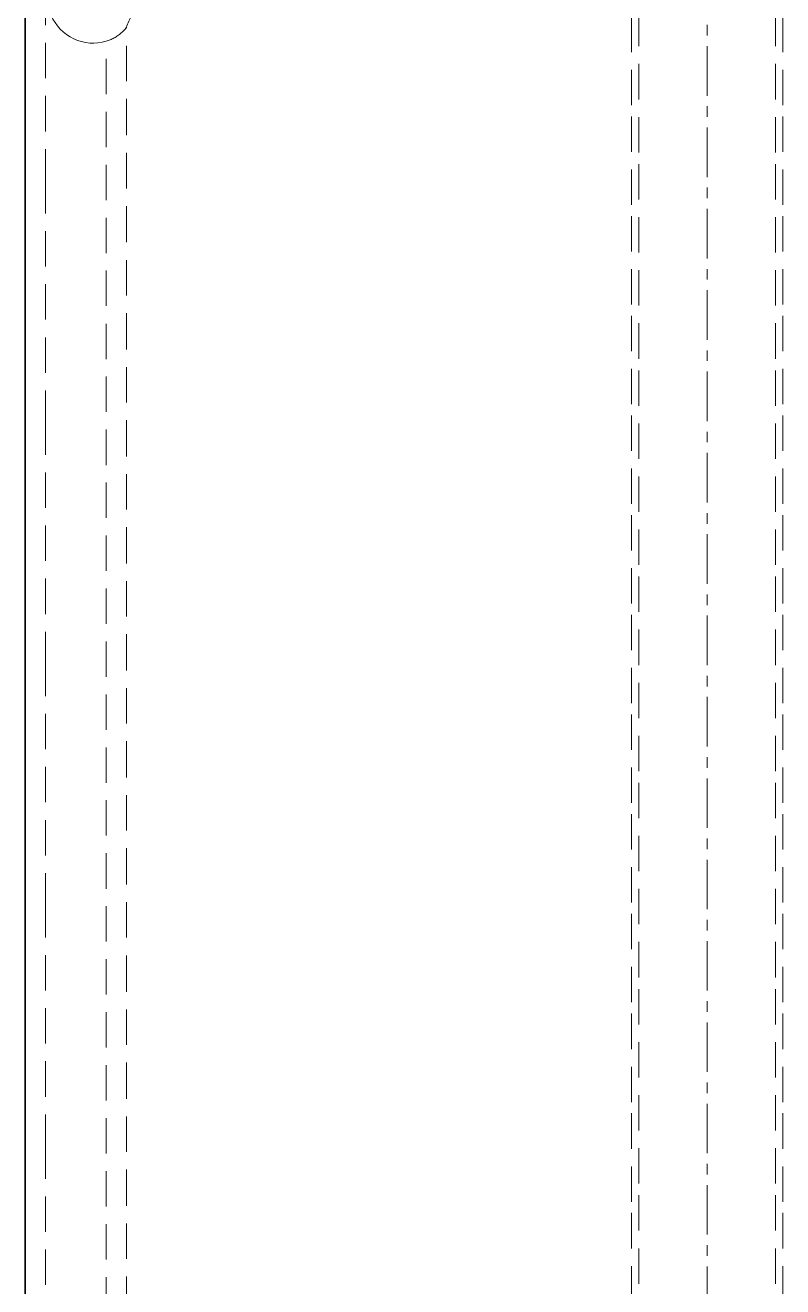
# Model space of a CAD drawing. Header units: millimetres. Extents: x 10 to 410, y 10 to 287.
# Drawn here: x 68.36 to 79.07, y 236.41 to 254.25 of the extents above; entities that cross this region are included whole.
import ezdxf

# ---------------------------------------------------------------- set-up
doc = ezdxf.new("R2010")
doc.units = ezdxf.units.MM
doc.linetypes.add('CENTER', pattern=[1.15, 0.7, -0.15, 0.15, -0.15])
doc.linetypes.add('DASHED', pattern=[0.75, 0.5, -0.25])
for name, color, linetype, lineweight in [('CENTER', 4, 'CENTER', 13), ('HIDDEN', 8, 'DASHED', 18), ('VISIBLE', 7, 'CONTINUOUS', 35)]:
    doc.layers.add(name, color=color, linetype=linetype, lineweight=lineweight)

msp = doc.modelspace()

# ---------------------------------------------------------------- linework, layer by layer
at = {"layer": 'CENTER'}
msp.add_line((78, 190), (78, 273), dxfattribs=at)
at = {"layer": 'HIDDEN'}
for points in [[(68.645, 194), (68.645, 197.412), (68.645, 200.823), (68.645, 204.235), (68.645, 207.646), (68.645, 211.058), (68.645, 214.469), (68.645, 217.881), (68.645, 221.292), (68.645, 224.704), (68.645, 228.115), (68.645, 231.527), (68.645, 234.938), (68.645, 238.35), (68.645, 241.761), (68.645, 245.173), (68.645, 248.584), (68.645, 251.996), (68.645, 255.408), (68.645, 258.819), (68.645, 262.231), (68.645, 265.642), (68.645, 269.054), (68.645, 272.465)], [(76.931, 234.796), (76.931, 236.206), (76.931, 237.615), (76.931, 239.024), (76.931, 240.434), (76.931, 241.843), (76.931, 243.252), (76.931, 244.662), (76.931, 246.071), (76.931, 247.48), (76.931, 248.89), (76.931, 250.299), (76.931, 251.708), (76.931, 253.117), (76.931, 254.527), (76.931, 255.936), (76.931, 257.345), (76.931, 258.755), (76.931, 260.164), (76.931, 261.573), (76.931, 262.983), (76.931, 264.392), (76.931, 265.801), (76.931, 267.211)], [(79.068, 234.796), (79.068, 236.206), (79.068, 237.615), (79.068, 239.024), (79.068, 240.434), (79.068, 241.843), (79.068, 243.252), (79.068, 244.662), (79.068, 246.071), (79.068, 247.48), (79.068, 248.89), (79.068, 250.299), (79.068, 251.708), (79.068, 253.117), (79.068, 254.527), (79.068, 255.936), (79.068, 257.345), (79.068, 258.755), (79.068, 260.164), (79.068, 261.573), (79.068, 262.983), (79.068, 264.392), (79.068, 265.801), (79.068, 267.211)], [(77.035, 199.972), (77.035, 202.888), (77.035, 205.803), (77.035, 208.718), (77.035, 211.633), (77.035, 214.549), (77.035, 217.464), (77.035, 220.379), (77.035, 223.295), (77.035, 226.21), (77.035, 229.125), (77.035, 232.041), (77.035, 234.956), (77.035, 237.871), (77.035, 240.787), (77.035, 243.702), (77.035, 246.617), (77.035, 249.532), (77.035, 252.448), (77.035, 255.363), (77.035, 258.278), (77.035, 261.194), (77.035, 264.109), (77.035, 267.024)], [(78.964, 199.972), (78.964, 202.888), (78.964, 205.803), (78.964, 208.718), (78.964, 211.633), (78.964, 214.549), (78.964, 217.464), (78.964, 220.379), (78.964, 223.295), (78.964, 226.21), (78.964, 229.125), (78.964, 232.041), (78.964, 234.956), (78.964, 237.871), (78.964, 240.787), (78.964, 243.702), (78.964, 246.617), (78.964, 249.532), (78.964, 252.448), (78.964, 255.363), (78.964, 258.278), (78.964, 261.194), (78.964, 264.109), (78.964, 267.024)], [(69.503, 254.019), (69.446, 254.005), (69.388, 253.996), (69.329, 253.992), (69.271, 253.994), (69.212, 254.001), (69.155, 254.014), (69.099, 254.031), (69.045, 254.054), (68.993, 254.082), (68.943, 254.114), (68.897, 254.151), (68.855, 254.191), (68.817, 254.236), (68.782, 254.284), (68.752, 254.334), (68.727, 254.388), (68.708, 254.443), (68.693, 254.5), (68.683, 254.558), (68.679, 254.616), (68.68, 254.675), (68.687, 254.734), (68.699, 254.791)], [(69.789, 254.217), (69.796, 254.239), (69.805, 254.26), (69.815, 254.281), (69.825, 254.302), (69.834, 254.323), (69.844, 254.343), (69.854, 254.364), (69.863, 254.386), (69.872, 254.407), (69.88, 254.428), (69.888, 254.45), (69.896, 254.472), (69.903, 254.494), (69.909, 254.516), (69.915, 254.538), (69.92, 254.56), (69.925, 254.583), (69.929, 254.606), (69.932, 254.628), (69.935, 254.651), (69.937, 254.674), (69.938, 254.697), (69.939, 254.72)], [(69.503, 254.019), (69.518, 254.024), (69.532, 254.029), (69.547, 254.034), (69.561, 254.04), (69.575, 254.046), (69.589, 254.052), (69.603, 254.059), (69.617, 254.067), (69.63, 254.074), (69.643, 254.082), (69.656, 254.09), (69.669, 254.099), (69.681, 254.108), (69.693, 254.117), (69.705, 254.127), (69.717, 254.137), (69.729, 254.147), (69.74, 254.158), (69.751, 254.169), (69.761, 254.18), (69.771, 254.192), (69.781, 254.204), (69.789, 254.217)], [(69.789, 219.412), (69.789, 220.925), (69.789, 222.439), (69.789, 223.952), (69.789, 225.465), (69.789, 226.978), (69.789, 228.492), (69.789, 230.005), (69.789, 231.518), (69.789, 233.031), (69.789, 234.545), (69.789, 236.058), (69.789, 237.571), (69.789, 239.084), (69.789, 240.598), (69.789, 242.111), (69.789, 243.624), (69.789, 245.137), (69.789, 246.651), (69.789, 248.164), (69.789, 249.677), (69.789, 251.19), (69.789, 252.704), (69.789, 254.217)], [(69.503, 219.579), (69.503, 221.077), (69.503, 222.574), (69.503, 224.072), (69.503, 225.569), (69.503, 227.066), (69.503, 228.564), (69.503, 230.061), (69.503, 231.558), (69.503, 233.056), (69.503, 234.553), (69.503, 236.05), (69.503, 237.548), (69.503, 239.045), (69.503, 240.543), (69.503, 242.04), (69.503, 243.537), (69.503, 245.035), (69.503, 246.532), (69.503, 248.029), (69.503, 249.527), (69.503, 251.024), (69.503, 252.522), (69.503, 254.019)]]:
    msp.add_lwpolyline(points, dxfattribs=at)
at = {"layer": 'VISIBLE'}
for points in [[(68.36, 194.016), (68.36, 197.428), (68.36, 200.839), (68.36, 204.251), (68.36, 207.662), (68.36, 211.074), (68.36, 214.486), (68.36, 217.897), (68.36, 221.309), (68.36, 224.72), (68.36, 228.132), (68.36, 231.543), (68.36, 234.955), (68.36, 238.366), (68.36, 241.778), (68.36, 245.189), (68.36, 248.601), (68.36, 252.012), (68.36, 255.424), (68.36, 258.835), (68.36, 262.247), (68.36, 265.658), (68.36, 269.07), (68.36, 272.482)], [(68.36, 194.016), (68.36, 197.427), (68.36, 200.839), (68.36, 204.25), (68.36, 207.662), (68.36, 211.074), (68.36, 214.485), (68.36, 217.897), (68.36, 221.308), (68.36, 224.72), (68.36, 228.131), (68.36, 231.543), (68.36, 234.954), (68.36, 238.366), (68.36, 241.777), (68.36, 245.189), (68.36, 248.6), (68.36, 252.012), (68.36, 255.423), (68.36, 258.835), (68.36, 262.246), (68.36, 265.658), (68.36, 269.069), (68.36, 272.481)]]:
    msp.add_lwpolyline(points, dxfattribs=at)

doc.saveas('drawing.dxf')
